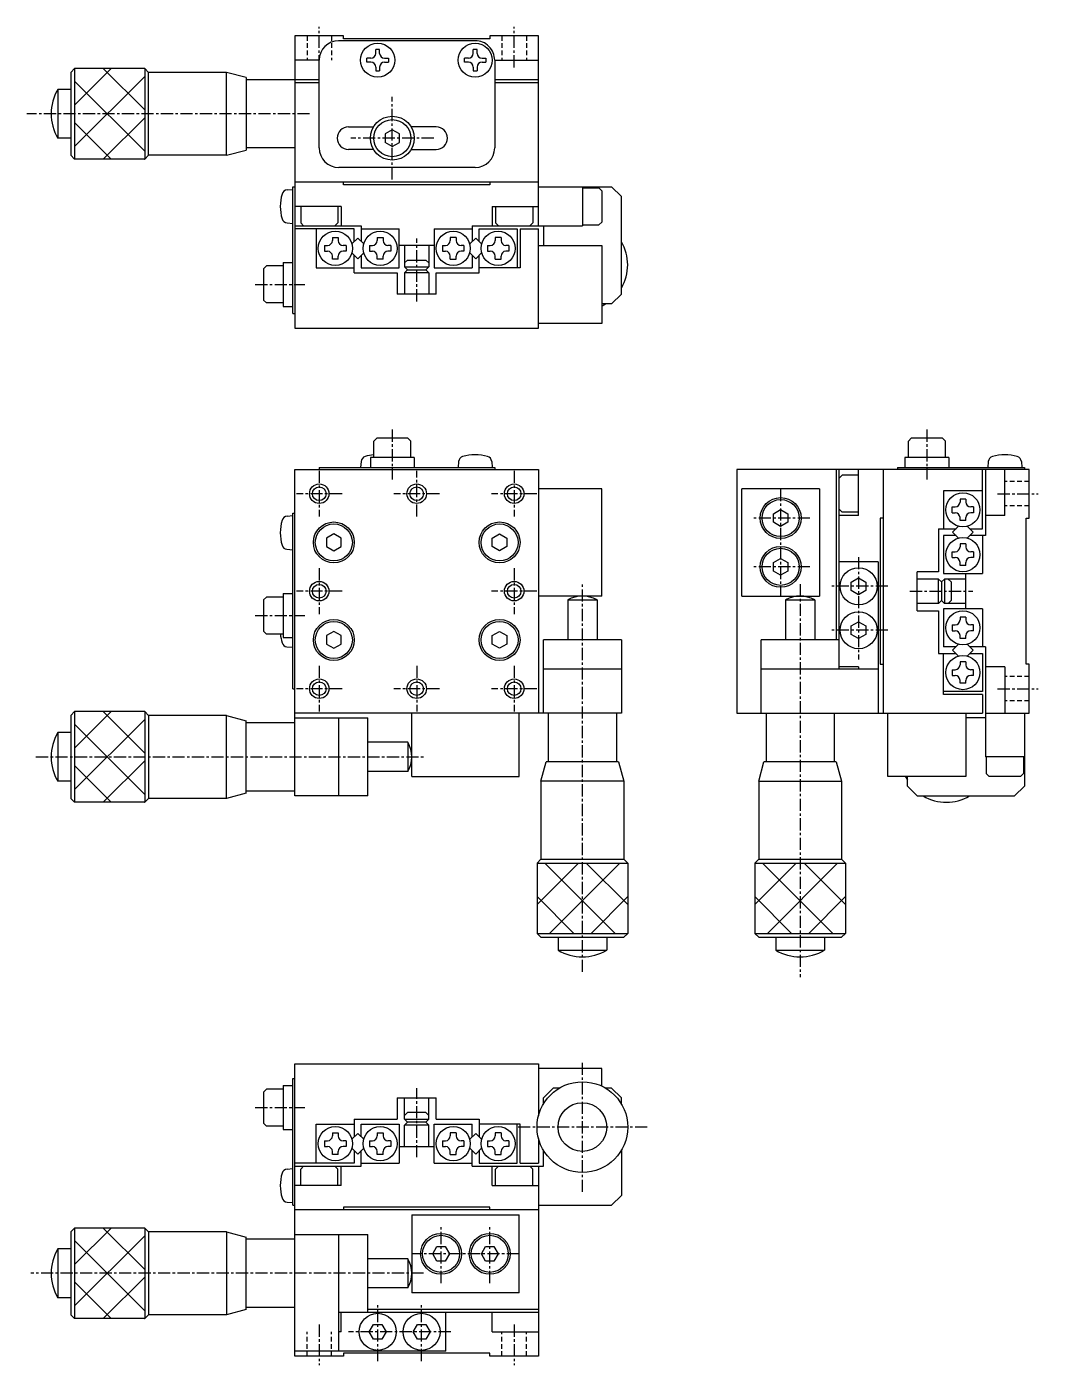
# Model space of a CAD drawing. Extents: x 746 to 955, y 84 to 221.
# Drawn here: x 851.5 to 955.3, y 84.1 to 221.4 of the extents above; entities that cross this region are included whole.
import ezdxf

# ---------------------------------------------------------------- set-up
doc = ezdxf.new("R2010")
doc.units = 0
doc.linetypes.add('CENTER', pattern=[2, 1.25, -0.25, 0.25, -0.25])
doc.linetypes.add('DASHED', pattern=[0.75, 0.5, -0.25])
doc.layers.get('0').update_dxf_attribs({"linetype": 'CONTINUOUS'})
doc.layers.add('CENTER', color=1, linetype='CENTER')

msp = doc.modelspace()

# ---------------------------------------------------------------- linework, layer by layer
at = {"color": 7, "linetype": 'CONTINUOUS'}
for p, q in [((883.99, 220.49), (878.99, 220.49)), ((878.99, 220.49), (878.99, 190.49)), ((897.49, 219.99), (883.47, 219.99)), ((883.99, 220.19), (883.99, 220.49)), ((898.99, 220.19), (883.99, 220.19)), ((898.99, 220.49), (898.99, 220.19)), ((903.99, 220.49), (898.99, 220.49)), ((903.99, 200.99), (903.99, 220.49)), ((887.29, 218.69), (887.29, 219.09)), ((887.69, 219.09), (887.29, 219.09)), ((887.69, 218.69), (887.69, 219.09)), ((897.29, 218.69), (897.29, 219.09)), ((897.69, 219.09), (897.29, 219.09)), ((897.69, 218.69), (897.69, 219.09)), ((855.99, 216.74), (856.39, 217.14)), ((863.59, 217.14), (856.39, 217.14)), ((863.59, 217.14), (863.99, 216.74)), ((881.49, 217.99), (878.99, 217.99)), ((881.49, 208.99), (881.49, 217.99)), ((886.39, 217.79), (886.39, 218.19)), ((886.79, 218.19), (886.39, 218.19)), ((886.79, 217.79), (886.39, 217.79)), ((887.29, 217.29), (887.29, 216.89)), ((887.69, 217.29), (887.69, 216.89)), ((888.19, 218.19), (888.59, 218.19)), ((888.19, 217.79), (888.59, 217.79)), ((888.59, 218.19), (888.59, 217.79)), ((896.39, 217.79), (896.39, 218.19)), ((896.79, 218.19), (896.39, 218.19)), ((896.79, 217.79), (896.39, 217.79)), ((897.29, 217.29), (897.29, 216.89)), ((897.69, 217.29), (897.69, 216.89)), ((898.19, 218.19), (898.59, 218.19)), ((898.19, 217.79), (898.59, 217.79)), ((898.59, 218.19), (898.59, 217.79)), ((899.49, 217.99), (903.99, 217.99)), ((899.49, 217.99), (899.49, 208.99)), ((855.99, 216.74), (855.99, 208.24)), ((863.99, 208.24), (863.99, 216.74)), ((871.99, 216.74), (863.99, 216.74)), ((871.99, 208.24), (871.99, 216.74)), ((873.99, 216.2), (871.99, 216.74)), ((873.99, 216.2), (873.99, 208.77)), ((881.49, 215.99), (873.99, 215.99)), ((878.99, 215.69), (881.49, 215.69)), ((887.29, 216.89), (887.69, 216.89)), ((897.29, 216.89), (897.69, 216.89)), ((903.99, 215.99), (899.49, 215.99)), ((899.49, 215.69), (903.99, 215.69)), ((855.99, 214.99), (854.66, 214.99)), ((884.49, 211.14), (887.06, 211.14)), ((888.99, 210.85), (888.24, 210.42)), ((888.24, 210.42), (888.24, 209.55)), ((889.74, 210.42), (888.99, 210.85)), ((889.74, 209.55), (889.74, 210.42)), ((893.49, 211.14), (890.93, 211.14)), ((855.99, 209.99), (854.66, 209.99)), ((871.99, 208.24), (873.99, 208.77)), ((878.99, 208.99), (873.99, 208.99)), ((887.06, 208.84), (884.49, 208.84)), ((888.99, 209.12), (888.24, 209.55)), ((888.99, 209.12), (889.74, 209.55)), ((890.93, 208.84), (893.49, 208.84)), ((855.99, 208.24), (856.39, 207.84)), ((863.59, 207.84), (856.39, 207.84)), ((863.59, 207.84), (863.99, 208.24)), ((871.99, 208.24), (863.99, 208.24)), ((897.49, 206.99), (883.49, 206.99)), ((878.2, 204.69), (878.79, 204.74)), ((878.79, 204.99), (878.99, 204.99)), ((878.79, 191.99), (878.79, 204.99)), ((903.99, 205.49), (878.99, 205.49)), ((883.99, 205.19), (883.99, 205.49)), ((898.99, 205.19), (883.99, 205.19)), ((898.99, 205.49), (898.99, 205.19)), ((903.99, 204.99), (911.49, 204.99)), ((908.49, 204.99), (908.49, 200.99)), ((908.49, 204.89), (910.19, 204.89)), ((910.19, 204.89), (910.49, 204.59)), ((910.49, 204.59), (910.49, 201.39)), ((912.49, 203.99), (911.49, 204.99)), ((912.49, 193.99), (912.49, 203.99)), ((883.74, 202.99), (878.99, 202.99)), ((879.59, 202.99), (879.59, 201.29)), ((883.39, 202.99), (883.39, 201.29)), ((883.74, 202.99), (883.74, 200.99)), ((899.24, 202.99), (899.24, 200.99)), ((899.24, 202.99), (903.99, 202.99)), ((899.59, 202.99), (899.59, 201.29)), ((903.39, 202.99), (903.39, 201.29)), ((878.2, 201.29), (878.79, 201.24)), ((878.99, 200.99), (885.79, 200.99)), ((885.09, 200.69), (878.99, 200.69)), ((879.89, 200.99), (879.59, 201.29)), ((881.19, 200.69), (881.19, 196.69)), ((883.09, 200.99), (883.39, 201.29)), ((885.09, 199.4), (885.09, 200.69)), ((885.79, 200.99), (885.79, 199.4)), ((885.79, 200.69), (889.69, 200.69)), ((889.69, 196.69), (889.69, 200.69)), ((893.29, 200.69), (897.19, 200.69)), ((893.29, 200.69), (893.29, 196.69)), ((897.19, 200.99), (897.19, 199.4)), ((897.19, 200.99), (908.49, 200.99)), ((897.89, 199.4), (897.89, 200.69)), ((897.89, 200.69), (901.79, 200.69)), ((899.89, 200.99), (899.59, 201.29)), ((901.79, 200.69), (901.79, 196.69)), ((902.09, 200.69), (902.09, 196.69)), ((902.09, 200.69), (903.99, 200.69)), ((903.09, 200.99), (903.39, 201.29)), ((903.99, 190.49), (903.99, 200.69)), ((904.49, 200.99), (904.49, 198.99)), ((908.49, 201.09), (910.19, 201.09)), ((910.49, 201.39), (910.19, 201.09)), ((882.84, 199.79), (883.44, 199.79)), ((882.84, 199.79), (882.84, 199.49)), ((883.44, 199.79), (883.44, 199.49)), ((884.83, 199.14), (885.44, 199.75)), ((885.44, 199.75), (886.05, 199.14)), ((887.44, 199.79), (887.44, 199.49)), ((887.44, 199.79), (888.04, 199.79)), ((888.04, 199.79), (888.04, 199.49)), ((895.54, 199.79), (894.94, 199.79)), ((894.94, 199.79), (894.94, 199.49)), ((895.54, 199.79), (895.54, 199.49)), ((897.54, 199.75), (896.93, 199.14)), ((898.15, 199.14), (897.54, 199.75)), ((900.14, 199.79), (899.54, 199.79)), ((899.54, 199.79), (899.54, 199.49)), ((900.14, 199.79), (900.14, 199.49)), ((882.04, 198.99), (882.34, 198.99)), ((882.04, 198.99), (882.04, 198.39)), ((882.04, 198.39), (882.34, 198.39)), ((882.84, 197.59), (882.84, 197.89)), ((883.44, 197.59), (883.44, 197.89)), ((884.24, 198.99), (883.94, 198.99)), ((884.24, 198.39), (883.94, 198.39)), ((884.24, 198.99), (884.24, 198.39)), ((885.44, 197.63), (884.83, 198.24)), ((885.09, 196.19), (885.09, 197.98)), ((886.05, 198.24), (885.44, 197.63)), ((885.79, 197.98), (885.79, 196.69)), ((886.64, 198.99), (886.64, 198.39)), ((886.64, 198.99), (886.94, 198.99)), ((886.64, 198.39), (886.94, 198.39)), ((887.44, 197.59), (887.44, 197.89)), ((888.04, 197.59), (888.04, 197.89)), ((888.84, 198.99), (888.54, 198.99)), ((888.84, 198.39), (888.54, 198.39)), ((888.84, 198.99), (888.84, 198.39)), ((893.29, 198.99), (889.69, 198.99)), ((890.24, 198.99), (890.24, 196.79)), ((892.74, 198.99), (892.74, 196.79)), ((894.14, 198.99), (894.44, 198.99)), ((894.14, 198.99), (894.14, 198.39)), ((894.14, 198.39), (894.44, 198.39)), ((894.94, 197.59), (894.94, 197.89)), ((895.54, 197.59), (895.54, 197.89)), ((896.34, 198.99), (896.04, 198.99)), ((896.34, 198.39), (896.04, 198.39)), ((896.34, 198.99), (896.34, 198.39)), ((896.93, 198.24), (897.54, 197.63)), ((897.19, 197.98), (897.19, 196.69)), ((897.54, 197.63), (898.15, 198.24)), ((897.89, 196.19), (897.89, 197.98)), ((898.74, 198.99), (899.04, 198.99)), ((898.74, 198.99), (898.74, 198.39)), ((898.74, 198.39), (899.04, 198.39)), ((899.54, 197.59), (899.54, 197.89)), ((900.14, 197.59), (900.14, 197.89)), ((900.94, 198.99), (900.64, 198.99)), ((900.94, 198.39), (900.64, 198.39)), ((900.94, 198.99), (900.94, 198.39)), ((903.99, 198.99), (910.49, 198.99)), ((910.49, 198.99), (910.49, 190.99)), ((875.79, 196.59), (876.09, 196.89)), ((875.79, 196.59), (875.79, 193.39)), ((877.79, 196.89), (876.09, 196.89)), ((877.79, 197.24), (878.79, 197.24)), ((877.79, 197.24), (877.79, 192.74)), ((881.19, 196.69), (885.09, 196.69)), ((883.44, 197.59), (882.84, 197.59)), ((885.79, 196.69), (889.69, 196.69)), ((888.04, 197.59), (887.44, 197.59)), ((890.24, 197.19), (890.54, 197.49)), ((890.24, 196.79), (892.74, 196.79)), ((890.54, 196.49), (890.24, 196.79)), ((890.24, 196.19), (890.54, 196.49)), ((890.54, 197.49), (892.44, 197.49)), ((890.54, 196.49), (892.44, 196.49)), ((892.44, 197.49), (892.74, 197.19)), ((892.44, 196.49), (892.74, 196.79)), ((892.74, 196.19), (892.44, 196.49)), ((893.29, 196.69), (897.19, 196.69)), ((894.94, 197.59), (895.54, 197.59)), ((902.09, 196.69), (897.89, 196.69)), ((899.54, 197.59), (900.14, 197.59)), ((885.09, 196.19), (889.49, 196.19)), ((889.49, 196.19), (889.49, 193.99)), ((892.74, 196.19), (890.24, 196.19)), ((890.24, 196.19), (890.24, 193.99)), ((892.74, 196.19), (892.74, 193.99)), ((893.49, 196.19), (897.89, 196.19)), ((893.49, 193.99), (893.49, 196.19)), ((893.49, 193.99), (889.49, 193.99)), ((912.49, 193.99), (911.49, 192.99)), ((875.79, 193.39), (876.09, 193.09)), ((877.79, 193.09), (876.09, 193.09)), ((877.79, 192.74), (878.79, 192.74)), ((911.49, 192.99), (910.49, 192.99)), ((878.79, 191.99), (878.99, 191.99)), ((910.49, 190.99), (903.99, 190.99)), ((878.99, 190.49), (903.99, 190.49)), ((887.39, 179.22), (887.09, 178.92)), ((887.09, 177.22), (887.09, 178.92)), ((890.59, 179.22), (887.39, 179.22)), ((890.59, 179.22), (890.89, 178.92)), ((890.89, 177.22), (890.89, 178.92)), ((942.23, 179.22), (941.93, 178.92)), ((941.93, 177.22), (941.93, 178.92)), ((945.43, 179.22), (942.23, 179.22)), ((945.43, 179.22), (945.73, 178.92)), ((945.73, 177.22), (945.73, 178.92)), ((891.24, 177.22), (886.74, 177.22)), ((886.74, 177.22), (886.74, 176.22)), ((891.24, 177.22), (891.24, 176.22)), ((946.08, 177.22), (941.58, 177.22)), ((941.58, 177.22), (941.58, 176.22)), ((946.08, 177.22), (946.08, 176.22)), ((878.99, 176.02), (903.99, 176.02)), ((878.99, 142.52), (878.99, 176.02)), ((881.49, 176.22), (881.49, 176.02)), ((881.49, 176.22), (899.49, 176.22)), ((885.79, 176.83), (885.74, 176.22)), ((895.79, 176.83), (895.74, 176.22)), ((899.19, 176.82), (899.24, 176.22)), ((899.49, 176.22), (899.49, 176.02)), ((903.99, 176.02), (903.99, 151.02)), ((954.33, 176.02), (924.33, 176.02)), ((924.33, 176.02), (924.33, 151.02)), ((934.53, 176.02), (934.53, 158.52)), ((934.83, 155.52), (934.83, 176.02)), ((936.83, 171.27), (936.83, 176.02)), ((939.33, 176.02), (939.33, 151.02)), ((940.83, 176.22), (940.83, 176.02)), ((940.83, 176.22), (953.83, 176.22)), ((949.53, 169.92), (949.53, 176.02)), ((949.83, 176.02), (949.83, 169.22)), ((950.13, 176.82), (950.08, 176.22)), ((951.83, 171.27), (951.83, 176.02)), ((953.53, 176.82), (953.58, 176.22)), ((953.83, 176.22), (953.83, 176.02)), ((954.33, 171.02), (954.33, 176.02)), ((934.83, 175.12), (935.13, 175.42)), ((936.83, 175.42), (935.13, 175.42)), ((910.49, 174.02), (903.99, 174.02)), ((910.49, 163.02), (910.49, 174.02)), ((932.83, 174.02), (924.83, 174.02)), ((924.83, 163.02), (924.83, 174.02)), ((932.83, 174.02), (932.83, 163.02)), ((945.53, 173.82), (945.53, 169.92)), ((949.53, 173.82), (945.53, 173.82)), ((928.08, 171.46), (928.83, 171.89)), ((928.83, 171.89), (929.58, 171.46)), ((934.83, 171.92), (935.13, 171.62)), ((936.83, 171.62), (935.13, 171.62)), ((946.43, 172.17), (946.73, 172.17)), ((946.43, 171.57), (946.43, 172.17)), ((947.83, 172.97), (947.23, 172.97)), ((947.23, 172.97), (947.23, 172.67)), ((947.83, 172.97), (947.83, 172.67)), ((948.63, 172.17), (948.33, 172.17)), ((948.63, 172.17), (948.63, 171.57)), ((878.2, 171.22), (878.79, 171.27)), ((878.79, 171.52), (878.99, 171.52)), ((878.79, 153.52), (878.79, 171.52)), ((928.08, 170.59), (928.08, 171.46)), ((928.83, 170.16), (928.08, 170.59)), ((929.58, 170.59), (928.83, 170.16)), ((929.58, 171.46), (929.58, 170.59)), ((936.83, 171.27), (934.83, 171.27)), ((939.33, 171.02), (939.03, 171.02)), ((939.03, 171.02), (939.03, 156.02)), ((946.43, 171.57), (946.73, 171.57)), ((947.23, 170.77), (947.23, 171.07)), ((947.83, 170.77), (947.23, 170.77)), ((947.83, 170.77), (947.83, 171.07)), ((948.63, 171.57), (948.33, 171.57)), ((951.83, 171.27), (949.83, 171.27)), ((954.03, 156.02), (954.03, 171.02)), ((954.03, 171.02), (954.33, 171.02)), ((882.99, 169.39), (882.24, 168.96)), ((882.24, 168.96), (882.24, 168.09)), ((883.74, 168.96), (882.99, 169.39)), ((883.74, 168.09), (883.74, 168.96)), ((899.24, 168.96), (899.99, 169.39)), ((899.24, 168.09), (899.24, 168.96)), ((899.99, 169.39), (900.74, 168.96)), ((900.74, 168.96), (900.74, 168.09)), ((945.03, 169.92), (946.82, 169.92)), ((945.03, 169.92), (945.03, 165.52)), ((946.82, 169.22), (945.53, 169.22)), ((945.53, 169.22), (945.53, 165.32)), ((946.47, 169.57), (947.08, 170.18)), ((947.08, 168.96), (946.47, 169.57)), ((947.98, 170.18), (948.59, 169.57)), ((948.59, 169.57), (947.98, 168.96)), ((948.24, 169.92), (949.53, 169.92)), ((949.83, 169.22), (948.24, 169.22)), ((949.53, 169.22), (949.53, 165.32)), ((878.18, 167.83), (878.79, 167.77)), ((882.24, 168.09), (882.99, 167.66)), ((882.99, 167.66), (883.74, 168.09)), ((899.99, 167.66), (899.24, 168.09)), ((900.74, 168.09), (899.99, 167.66)), ((946.43, 166.97), (946.43, 167.57)), ((946.43, 167.57), (946.73, 167.57)), ((947.23, 168.37), (947.23, 168.07)), ((947.83, 168.37), (947.23, 168.37)), ((947.83, 168.37), (947.83, 168.07)), ((948.63, 167.57), (948.33, 167.57)), ((948.63, 167.57), (948.63, 166.97)), ((928.08, 166.46), (928.83, 166.89)), ((928.08, 165.59), (928.08, 166.46)), ((928.83, 166.89), (929.58, 166.46)), ((929.58, 166.46), (929.58, 165.59)), ((938.83, 166.52), (934.83, 166.52)), ((938.83, 166.52), (938.83, 151.02)), ((946.43, 166.97), (946.73, 166.97)), ((947.23, 166.17), (947.23, 166.47)), ((947.83, 166.17), (947.23, 166.17)), ((947.83, 166.17), (947.83, 166.47)), ((948.63, 166.97), (948.33, 166.97)), ((928.83, 165.16), (928.08, 165.59)), ((929.58, 165.59), (928.83, 165.16)), ((936.08, 164.46), (936.83, 164.89)), ((936.83, 164.89), (937.58, 164.46)), ((945.03, 165.52), (942.83, 165.52)), ((942.83, 161.52), (942.83, 165.52)), ((945.03, 164.77), (942.83, 164.77)), ((945.03, 164.77), (945.33, 164.47)), ((945.03, 162.27), (945.03, 164.77)), ((945.33, 164.47), (945.63, 164.77)), ((945.53, 165.32), (949.53, 165.32)), ((945.63, 164.77), (945.63, 162.27)), ((947.83, 164.77), (945.63, 164.77)), ((946.03, 164.77), (946.33, 164.47)), ((947.83, 161.72), (947.83, 165.32)), ((936.08, 163.59), (936.08, 164.46)), ((936.83, 163.16), (936.08, 163.59)), ((937.58, 163.59), (936.83, 163.16)), ((937.58, 164.46), (937.58, 163.59)), ((945.33, 164.47), (945.33, 162.57)), ((946.33, 164.47), (946.33, 162.57)), ((875.79, 162.62), (876.09, 162.92)), ((875.79, 162.62), (875.79, 159.42)), ((877.79, 162.92), (876.09, 162.92)), ((877.79, 163.27), (878.79, 163.27)), ((877.79, 163.27), (877.79, 158.78)), ((910.49, 163.02), (903.99, 163.02)), ((906.99, 162.62), (906.99, 158.52)), ((909.99, 162.62), (909.99, 158.52)), ((924.83, 163.02), (932.83, 163.02)), ((929.33, 162.62), (929.33, 158.52)), ((932.33, 162.62), (932.33, 158.52)), ((945.03, 162.27), (942.83, 162.27)), ((945.03, 162.27), (945.33, 162.57)), ((945.33, 162.57), (945.63, 162.27)), ((947.83, 162.27), (945.63, 162.27)), ((946.33, 162.57), (946.03, 162.27)), ((942.83, 161.52), (945.03, 161.52)), ((945.03, 161.52), (945.03, 157.12)), ((945.53, 161.72), (945.53, 157.82)), ((949.53, 161.72), (945.53, 161.72)), ((947.83, 160.87), (947.23, 160.87)), ((947.23, 160.87), (947.23, 160.57)), ((947.83, 160.87), (947.83, 160.57)), ((949.53, 161.72), (949.53, 157.82)), ((875.79, 159.42), (876.09, 159.12)), ((882.99, 159.39), (882.24, 158.96)), ((883.74, 158.96), (882.99, 159.39)), ((899.24, 158.96), (899.99, 159.39)), ((899.99, 159.39), (900.74, 158.96)), ((936.08, 159.96), (936.83, 160.39)), ((936.08, 159.09), (936.08, 159.96)), ((936.83, 160.39), (937.58, 159.96)), ((937.58, 159.96), (937.58, 159.09)), ((946.43, 160.07), (946.73, 160.07)), ((946.43, 160.07), (946.43, 159.47)), ((946.43, 159.47), (946.73, 159.47)), ((948.63, 160.07), (948.33, 160.07)), ((948.63, 159.47), (948.33, 159.47)), ((948.63, 159.47), (948.63, 160.07)), ((877.79, 159.12), (876.09, 159.12)), ((877.79, 158.78), (878.79, 158.78)), ((882.24, 158.96), (882.24, 158.09)), ((882.24, 158.09), (882.99, 157.66)), ((882.99, 157.66), (883.74, 158.09)), ((883.74, 158.09), (883.74, 158.96)), ((899.24, 158.09), (899.24, 158.96)), ((899.99, 157.66), (899.24, 158.09)), ((900.74, 158.09), (899.99, 157.66)), ((900.74, 158.96), (900.74, 158.09)), ((904.49, 151.02), (904.49, 158.52)), ((912.49, 158.52), (904.49, 158.52)), ((912.49, 158.52), (912.49, 151.02)), ((934.83, 158.52), (926.83, 158.52)), ((926.83, 151.02), (926.83, 158.52)), ((936.83, 158.66), (936.08, 159.09)), ((937.58, 159.09), (936.83, 158.66)), ((947.08, 158.08), (946.47, 157.47)), ((947.23, 158.67), (947.23, 158.97)), ((947.83, 158.67), (947.23, 158.67)), ((947.83, 158.67), (947.83, 158.97)), ((948.59, 157.47), (947.98, 158.08)), ((878.18, 157.83), (878.79, 157.77)), ((945.03, 157.12), (946.82, 157.12)), ((946.82, 157.82), (945.53, 157.82)), ((945.53, 152.92), (945.53, 157.12)), ((946.47, 157.47), (947.08, 156.86)), ((947.98, 156.86), (948.59, 157.47)), ((949.83, 157.82), (948.24, 157.82)), ((948.24, 157.12), (949.53, 157.12)), ((949.53, 157.12), (949.53, 153.22)), ((949.83, 157.82), (949.83, 146.52)), ((912.49, 155.52), (904.49, 155.52)), ((938.83, 155.52), (926.83, 155.52)), ((936.83, 155.77), (934.83, 155.77)), ((936.83, 155.77), (936.83, 155.52)), ((939.03, 156.02), (939.33, 156.02)), ((946.43, 155.47), (946.73, 155.47)), ((946.43, 155.47), (946.43, 154.87)), ((947.83, 156.27), (947.23, 156.27)), ((947.23, 156.27), (947.23, 155.97)), ((947.83, 156.27), (947.83, 155.97)), ((948.63, 155.47), (948.33, 155.47)), ((948.63, 154.87), (948.63, 155.47)), ((951.83, 155.77), (949.83, 155.77)), ((951.83, 155.77), (951.83, 151.02)), ((954.33, 156.02), (954.03, 156.02)), ((954.33, 151.02), (954.33, 156.02)), ((946.43, 154.87), (946.73, 154.87)), ((947.23, 154.07), (947.23, 154.37)), ((947.83, 154.07), (947.23, 154.07)), ((947.83, 154.07), (947.83, 154.37)), ((948.63, 154.87), (948.33, 154.87)), ((878.79, 153.52), (878.99, 153.52)), ((949.53, 153.22), (945.53, 153.22)), ((949.53, 152.92), (945.53, 152.92)), ((949.53, 152.92), (949.53, 151.02)), ((855.99, 150.77), (856.39, 151.17)), ((863.59, 151.17), (856.39, 151.17)), ((863.59, 151.17), (863.99, 150.77)), ((912.49, 151.02), (878.99, 151.02)), ((890.99, 144.52), (890.99, 151.02)), ((901.99, 144.52), (901.99, 151.02)), ((904.99, 151.02), (904.99, 146.02)), ((911.99, 151.02), (911.99, 146.02)), ((924.33, 151.02), (949.53, 151.02)), ((927.33, 151.02), (927.33, 146.02)), ((934.33, 151.02), (934.33, 146.02)), ((939.83, 144.52), (939.83, 151.02)), ((947.83, 151.02), (947.83, 144.52)), ((949.83, 151.02), (954.33, 151.02)), ((953.83, 151.02), (953.83, 143.52)), ((855.99, 150.77), (855.99, 142.27)), ((863.99, 150.77), (863.99, 142.27)), ((871.99, 150.77), (863.99, 150.77)), ((871.99, 142.27), (871.99, 150.77)), ((871.99, 150.77), (873.99, 150.24)), ((873.99, 142.81), (873.99, 150.24)), ((878.99, 150.02), (873.99, 150.02)), ((878.99, 150.52), (886.49, 150.52)), ((883.49, 142.52), (883.49, 150.52)), ((886.49, 142.52), (886.49, 150.52)), ((949.83, 150.52), (947.83, 150.52)), ((855.99, 149.02), (854.66, 149.02)), ((890.59, 148.02), (886.49, 148.02)), ((904.24, 144.02), (904.78, 146.02)), ((912.21, 146.02), (904.78, 146.02)), ((912.21, 146.02), (912.74, 144.02)), ((926.58, 144.02), (927.11, 146.02)), ((934.54, 146.02), (927.11, 146.02)), ((934.54, 146.02), (935.08, 144.02)), ((953.83, 146.52), (949.83, 146.52)), ((949.93, 146.52), (949.93, 144.82)), ((953.73, 146.52), (953.73, 144.82)), ((890.59, 145.02), (886.49, 145.02)), ((890.99, 144.52), (901.99, 144.52)), ((947.83, 144.52), (939.83, 144.52)), ((941.83, 143.52), (941.83, 144.52)), ((950.23, 144.52), (949.93, 144.82)), ((953.43, 144.52), (950.23, 144.52)), ((953.73, 144.82), (953.43, 144.52)), ((855.99, 144.02), (854.66, 144.02)), ((873.99, 142.81), (871.99, 142.27)), ((878.99, 143.02), (873.99, 143.02)), ((912.74, 144.02), (904.24, 144.02)), ((904.24, 144.02), (904.24, 136.02)), ((912.74, 144.02), (912.74, 136.02)), ((926.58, 144.02), (935.08, 144.02)), ((926.58, 144.02), (926.58, 136.02)), ((935.08, 144.02), (935.08, 136.02)), ((942.83, 142.52), (941.83, 143.52)), ((952.83, 142.52), (953.83, 143.52)), ((855.99, 142.27), (856.39, 141.87)), ((863.59, 141.87), (856.39, 141.87)), ((863.59, 141.87), (863.99, 142.27)), ((871.99, 142.27), (863.99, 142.27)), ((886.49, 142.52), (878.99, 142.52)), ((942.83, 142.52), (952.83, 142.52)), ((903.84, 135.62), (904.24, 136.02)), ((904.24, 136.02), (912.74, 136.02)), ((913.14, 135.62), (912.74, 136.02)), ((926.18, 135.62), (926.58, 136.02)), ((926.58, 136.02), (935.08, 136.02)), ((935.48, 135.62), (935.08, 136.02)), ((903.84, 135.62), (903.84, 128.42)), ((913.14, 135.62), (913.14, 128.42)), ((926.18, 135.62), (926.18, 128.42)), ((935.48, 135.62), (935.48, 128.42)), ((904.24, 128.02), (903.84, 128.42)), ((904.24, 128.02), (912.74, 128.02)), ((905.99, 128.02), (905.99, 126.69)), ((910.99, 128.02), (910.99, 126.69)), ((912.74, 128.02), (913.14, 128.42)), ((926.58, 128.02), (926.18, 128.42)), ((926.58, 128.02), (935.08, 128.02)), ((928.33, 128.02), (928.33, 126.69)), ((933.33, 128.02), (933.33, 126.69)), ((935.08, 128.02), (935.48, 128.42)), ((878.99, 85.05), (878.99, 115.05)), ((878.99, 115.05), (903.99, 115.05)), ((903.99, 115.05), (903.99, 109.72)), ((910.49, 114.55), (903.99, 114.55)), ((910.49, 112.75), (910.49, 114.55)), ((877.79, 112.8), (878.79, 112.8)), ((877.79, 112.8), (877.79, 108.3)), ((878.79, 113.55), (878.99, 113.55)), ((878.79, 100.55), (878.79, 113.55)), ((875.79, 112.15), (876.09, 112.45)), ((875.79, 112.15), (875.79, 108.95)), ((877.79, 112.45), (876.09, 112.45)), ((889.49, 111.55), (889.49, 109.35)), ((889.49, 111.55), (893.49, 111.55)), ((890.24, 109.35), (890.24, 111.55)), ((892.74, 109.35), (892.74, 111.55)), ((893.49, 109.35), (893.49, 111.55)), ((905.49, 112.55), (904.49, 111.55)), ((904.49, 110.92), (904.49, 111.55)), ((906.12, 112.55), (905.49, 112.55)), ((911.49, 112.55), (910.86, 112.55)), ((912.49, 111.55), (911.49, 112.55)), ((912.49, 110.92), (912.49, 111.55)), ((890.54, 110.05), (890.24, 109.75)), ((892.44, 110.05), (890.54, 110.05)), ((892.74, 109.75), (892.44, 110.05)), ((875.79, 108.95), (876.09, 108.65)), ((877.79, 108.65), (876.09, 108.65)), ((881.19, 108.85), (885.09, 108.85)), ((881.19, 104.85), (881.19, 108.85)), ((885.09, 109.35), (885.09, 107.56)), ((885.09, 109.35), (889.49, 109.35)), ((885.79, 107.56), (885.79, 108.85)), ((885.79, 108.85), (889.69, 108.85)), ((889.69, 108.85), (889.69, 104.85)), ((890.24, 109.35), (890.54, 109.05)), ((890.24, 109.35), (892.74, 109.35)), ((890.54, 109.05), (890.24, 108.75)), ((892.74, 108.75), (890.24, 108.75)), ((890.24, 106.55), (890.24, 108.75)), ((892.44, 109.05), (890.54, 109.05)), ((892.74, 109.35), (892.44, 109.05)), ((892.44, 109.05), (892.74, 108.75)), ((892.74, 106.55), (892.74, 108.75)), ((893.29, 108.85), (897.19, 108.85)), ((893.29, 104.85), (893.29, 108.85)), ((893.49, 109.35), (897.89, 109.35)), ((897.19, 107.56), (897.19, 108.85)), ((897.89, 109.35), (897.89, 107.56)), ((902.09, 108.85), (897.89, 108.85)), ((901.79, 104.85), (901.79, 108.85)), ((902.09, 104.85), (902.09, 108.85)), ((877.79, 108.3), (878.79, 108.3)), ((882.04, 107.15), (882.34, 107.15)), ((882.04, 107.15), (882.04, 106.55)), ((882.84, 107.95), (883.44, 107.95)), ((882.84, 107.95), (882.84, 107.65)), ((883.44, 107.95), (883.44, 107.65)), ((884.24, 107.15), (883.94, 107.15)), ((884.24, 107.15), (884.24, 106.55)), ((885.44, 107.91), (884.83, 107.3)), ((886.05, 107.3), (885.44, 107.91)), ((886.64, 107.15), (886.94, 107.15)), ((886.64, 107.15), (886.64, 106.55)), ((887.44, 107.95), (888.04, 107.95)), ((887.44, 107.95), (887.44, 107.65)), ((888.04, 107.95), (888.04, 107.65)), ((888.84, 107.15), (888.54, 107.15)), ((888.84, 107.15), (888.84, 106.55)), ((894.14, 107.15), (894.44, 107.15)), ((894.14, 107.15), (894.14, 106.55)), ((895.54, 107.95), (894.94, 107.95)), ((894.94, 107.95), (894.94, 107.65)), ((895.54, 107.95), (895.54, 107.65)), ((896.34, 107.15), (896.04, 107.15)), ((896.34, 107.15), (896.34, 106.55)), ((896.93, 107.3), (897.54, 107.91)), ((897.54, 107.91), (898.15, 107.3)), ((898.74, 107.15), (899.04, 107.15)), ((898.74, 107.15), (898.74, 106.55)), ((900.14, 107.95), (899.54, 107.95)), ((899.54, 107.95), (899.54, 107.65)), ((900.14, 107.95), (900.14, 107.65)), ((900.94, 107.15), (900.64, 107.15)), ((900.94, 107.15), (900.94, 106.55)), ((903.99, 107.38), (903.99, 104.85)), ((882.04, 106.55), (882.34, 106.55)), ((882.84, 105.75), (882.84, 106.05)), ((883.44, 105.75), (882.84, 105.75)), ((883.44, 105.75), (883.44, 106.05)), ((884.24, 106.55), (883.94, 106.55)), ((884.83, 106.4), (885.44, 105.79)), ((885.09, 106.14), (885.09, 104.85)), ((885.44, 105.79), (886.05, 106.4)), ((885.79, 104.55), (885.79, 106.14)), ((886.64, 106.55), (886.94, 106.55)), ((887.44, 105.75), (887.44, 106.05)), ((888.04, 105.75), (887.44, 105.75)), ((888.04, 105.75), (888.04, 106.05)), ((888.84, 106.55), (888.54, 106.55)), ((889.69, 106.55), (893.29, 106.55)), ((894.14, 106.55), (894.44, 106.55)), ((894.94, 105.75), (894.94, 106.05)), ((894.94, 105.75), (895.54, 105.75)), ((895.54, 105.75), (895.54, 106.05)), ((896.34, 106.55), (896.04, 106.55)), ((897.54, 105.79), (896.93, 106.4)), ((897.19, 104.55), (897.19, 106.14)), ((898.15, 106.4), (897.54, 105.79)), ((897.89, 106.14), (897.89, 104.85)), ((898.74, 106.55), (899.04, 106.55)), ((899.54, 105.75), (899.54, 106.05)), ((899.54, 105.75), (900.14, 105.75)), ((900.14, 105.75), (900.14, 106.05)), ((900.94, 106.55), (900.64, 106.55)), ((904.49, 104.55), (904.49, 106.18)), ((912.49, 106.18), (912.49, 101.55)), ((885.09, 104.85), (878.99, 104.85)), ((878.99, 104.55), (885.79, 104.55)), ((879.89, 104.55), (879.59, 104.25)), ((883.09, 104.55), (883.39, 104.25)), ((883.74, 102.55), (883.74, 104.55)), ((885.79, 104.85), (889.69, 104.85)), ((893.29, 104.85), (897.19, 104.85)), ((897.19, 104.55), (904.49, 104.55)), ((897.89, 104.85), (901.79, 104.85)), ((899.24, 102.55), (899.24, 104.55)), ((899.89, 104.55), (899.59, 104.25)), ((902.09, 104.85), (903.99, 104.85)), ((903.09, 104.55), (903.39, 104.25)), ((903.99, 104.55), (903.99, 85.05)), ((878.2, 104.25), (878.79, 104.3)), ((879.59, 102.55), (879.59, 104.25)), ((883.39, 102.55), (883.39, 104.25)), ((899.59, 102.55), (899.59, 104.25)), ((903.39, 102.55), (903.39, 104.25)), ((883.74, 102.55), (878.99, 102.55)), ((899.24, 102.55), (903.99, 102.55)), ((878.2, 100.85), (878.79, 100.8)), ((878.79, 100.55), (878.99, 100.55)), ((898.99, 100.35), (883.99, 100.35)), ((883.99, 100.35), (883.99, 100.05)), ((898.99, 100.05), (898.99, 100.35)), ((903.99, 100.55), (911.49, 100.55)), ((912.49, 101.55), (911.49, 100.55)), ((903.99, 100.05), (878.99, 100.05)), ((890.99, 99.55), (890.99, 91.55)), ((890.99, 99.55), (901.99, 99.55)), ((901.99, 91.55), (901.99, 99.55)), ((855.99, 97.8), (856.39, 98.2)), ((855.99, 97.8), (855.99, 89.3)), ((863.59, 98.2), (856.39, 98.2)), ((863.59, 98.2), (863.99, 97.8)), ((863.99, 97.8), (863.99, 89.3)), ((871.99, 97.8), (863.99, 97.8)), ((871.99, 97.8), (871.99, 89.3)), ((871.99, 97.8), (873.99, 97.27)), ((878.99, 97.55), (886.49, 97.55)), ((883.49, 85.55), (883.49, 97.55)), ((886.49, 89.55), (886.49, 97.55)), ((873.99, 89.84), (873.99, 97.27)), ((878.99, 97.05), (873.99, 97.05)), ((893.13, 95.55), (893.56, 96.3)), ((893.56, 96.3), (894.42, 96.3)), ((894.42, 96.3), (894.86, 95.55)), ((898.13, 95.55), (898.56, 96.3)), ((898.56, 96.3), (899.42, 96.3)), ((899.42, 96.3), (899.86, 95.55)), ((855.99, 96.05), (854.66, 96.05)), ((890.59, 95.05), (886.49, 95.05)), ((893.56, 94.8), (893.13, 95.55)), ((894.42, 94.8), (893.56, 94.8)), ((894.86, 95.55), (894.42, 94.8)), ((898.56, 94.8), (898.13, 95.55)), ((899.42, 94.8), (898.56, 94.8)), ((899.86, 95.55), (899.42, 94.8)), ((890.59, 92.05), (886.49, 92.05)), ((855.99, 91.05), (854.66, 91.05)), ((901.99, 91.55), (890.99, 91.55)), ((855.99, 89.3), (856.39, 88.9)), ((863.59, 88.9), (863.99, 89.3)), ((871.99, 89.3), (863.99, 89.3)), ((873.99, 89.84), (871.99, 89.3)), ((878.99, 90.05), (873.99, 90.05)), ((883.49, 89.55), (903.99, 89.55)), ((883.74, 87.55), (883.74, 89.55)), ((903.99, 89.85), (886.49, 89.85)), ((894.49, 85.55), (894.49, 89.55)), ((899.24, 87.55), (899.24, 89.55)), ((863.59, 88.9), (856.39, 88.9)), ((886.63, 87.55), (887.06, 88.3)), ((887.06, 88.3), (887.92, 88.3)), ((887.92, 88.3), (888.36, 87.55)), ((891.13, 87.55), (891.56, 88.3)), ((891.56, 88.3), (892.42, 88.3)), ((892.42, 88.3), (892.86, 87.55)), ((883.74, 87.55), (883.49, 87.55)), ((887.06, 86.8), (886.63, 87.55)), ((887.92, 86.8), (887.06, 86.8)), ((888.36, 87.55), (887.92, 86.8)), ((891.56, 86.8), (891.13, 87.55)), ((892.42, 86.8), (891.56, 86.8)), ((892.86, 87.55), (892.42, 86.8)), ((899.24, 87.55), (903.99, 87.55)), ((894.49, 85.55), (878.99, 85.55)), ((898.99, 85.35), (883.99, 85.35)), ((883.99, 85.35), (883.99, 85.05)), ((898.99, 85.05), (898.99, 85.35)), ((883.99, 85.05), (878.99, 85.05)), ((903.99, 85.05), (898.99, 85.05))]:
    msp.add_line(p, q, dxfattribs=at)
at = {"color": 3, "linetype": 'DASHED'}
for p, q in [((880.24, 220.49), (880.24, 217.99)), ((882.74, 220.49), (882.74, 217.99)), ((900.24, 220.49), (900.24, 217.99)), ((902.74, 220.49), (902.74, 217.99)), ((954.33, 174.77), (951.83, 174.77)), ((954.33, 172.27), (951.83, 172.27)), ((954.33, 154.77), (951.83, 154.77)), ((954.33, 152.27), (951.83, 152.27)), ((880.24, 85.05), (880.24, 87.55)), ((882.74, 85.05), (882.74, 87.55)), ((900.24, 85.05), (900.24, 87.55)), ((902.74, 85.05), (902.74, 87.55))]:
    msp.add_line(p, q, dxfattribs=at)
at = {"color": 3, "linetype": 'CONTINUOUS'}
for p, q in [((856.39, 213.37), (860.16, 217.14)), ((856.39, 217.14), (856.39, 207.84)), ((863.59, 212.89), (859.34, 217.14)), ((863.59, 217.13), (863.58, 217.14)), ((863.59, 217.14), (863.59, 207.84)), ((856.39, 209.13), (863.59, 216.33)), ((863.59, 208.65), (856.39, 215.85)), ((854.66, 214.99), (854.66, 209.99)), ((860.16, 207.84), (856.39, 211.6)), ((859.34, 207.84), (863.59, 212.09)), ((863.58, 207.84), (863.59, 207.85)), ((906.99, 162.62), (909.99, 162.62)), ((929.33, 162.62), (932.33, 162.62)), ((856.39, 147.41), (860.16, 151.17)), ((856.39, 151.17), (856.39, 141.87)), ((863.59, 146.92), (859.34, 151.17)), ((863.59, 151.17), (863.58, 151.17)), ((863.59, 151.17), (863.59, 141.87)), ((856.39, 143.17), (863.59, 150.37)), ((863.59, 142.68), (856.39, 149.88)), ((854.66, 149.02), (854.66, 144.02)), ((890.59, 148.02), (890.59, 145.02)), ((860.16, 141.87), (856.39, 145.64)), ((859.34, 141.87), (863.59, 146.12)), ((863.58, 141.87), (863.59, 141.88)), ((908.09, 135.62), (903.84, 131.37)), ((903.85, 135.62), (903.84, 135.62)), ((903.84, 135.62), (913.14, 135.62)), ((911.85, 128.42), (904.65, 135.62)), ((912.33, 135.62), (905.13, 128.42)), ((913.14, 131.37), (908.89, 135.62)), ((913.14, 135.62), (913.13, 135.62)), ((930.43, 135.62), (926.18, 131.37)), ((926.18, 135.62), (926.18, 135.62)), ((926.18, 135.62), (935.48, 135.62)), ((934.18, 128.42), (926.98, 135.62)), ((934.67, 135.62), (927.47, 128.42)), ((935.48, 131.37), (931.23, 135.62)), ((935.48, 135.62), (935.47, 135.62)), ((907.61, 128.42), (903.84, 132.19)), ((913.14, 132.19), (909.38, 128.42)), ((929.94, 128.42), (926.18, 132.19)), ((935.48, 132.19), (931.71, 128.42)), ((903.84, 128.42), (913.14, 128.42)), ((926.18, 128.42), (935.48, 128.42)), ((905.99, 126.69), (910.99, 126.69)), ((928.33, 126.69), (933.33, 126.69)), ((856.39, 94.44), (860.16, 98.2)), ((856.39, 98.2), (856.39, 88.9)), ((863.59, 93.95), (859.34, 98.2)), ((863.59, 98.2), (863.58, 98.2)), ((863.59, 98.2), (863.59, 88.9)), ((856.39, 90.2), (863.59, 97.4)), ((863.59, 89.71), (856.39, 96.91)), ((854.66, 96.05), (854.66, 91.05)), ((890.59, 95.05), (890.59, 92.05)), ((860.16, 88.9), (856.39, 92.67)), ((859.34, 88.9), (863.59, 93.15)), ((863.58, 88.9), (863.59, 88.91))]:
    msp.add_line(p, q, dxfattribs=at)
at = {"color": 7, "linetype": 'CONTINUOUS'}
for centre, radius in [((887.49, 217.99), 1.75), ((897.49, 217.99), 1.75), ((888.99, 209.99), 2.25), ((888.99, 209.99), 1.9), ((883.14, 198.69), 1.75), ((887.74, 198.69), 1.75), ((895.24, 198.69), 1.75), ((899.84, 198.69), 1.75), ((928.83, 171.02), 2.1), ((947.53, 171.87), 1.75), ((928.83, 171.02), 1.9), ((882.99, 168.52), 2.1), ((882.99, 168.52), 1.9), ((899.99, 168.52), 2.1), ((899.99, 168.52), 1.9), ((947.53, 167.27), 1.75), ((928.83, 166.02), 2.1), ((928.83, 166.02), 1.9), ((936.83, 164.02), 1.9), ((936.83, 159.52), 1.9), ((947.53, 159.77), 1.75), ((882.99, 158.52), 2.1), ((882.99, 158.52), 1.9), ((899.99, 158.52), 2.1), ((899.99, 158.52), 1.9), ((947.53, 155.17), 1.75), ((908.49, 108.55), 4.65), ((908.49, 108.55), 2.5), ((883.14, 106.85), 1.75), ((887.74, 106.85), 1.75), ((895.24, 106.85), 1.75), ((899.84, 106.85), 1.75), ((893.99, 95.55), 2.1), ((898.99, 95.55), 2.1), ((893.99, 95.55), 1.9), ((898.99, 95.55), 1.9), ((887.49, 87.55), 1.9), ((891.99, 87.55), 1.9)]:
    msp.add_circle(centre, radius, dxfattribs=at)
at = {"color": 3, "linetype": 'CONTINUOUS'}
for centre, radius in [((881.49, 173.52), 1), ((891.49, 173.52), 1), ((901.49, 173.52), 1), ((881.49, 173.52), 0.7), ((891.49, 173.52), 0.7), ((901.49, 173.52), 0.7), ((881.49, 163.52), 1), ((881.49, 163.52), 0.7), ((901.49, 163.52), 1), ((901.49, 163.52), 0.7), ((881.49, 153.52), 1), ((881.49, 153.52), 0.7), ((891.49, 153.52), 1), ((891.49, 153.52), 0.7), ((901.49, 153.52), 1), ((901.49, 153.52), 0.7)]:
    msp.add_circle(centre, radius, dxfattribs=at)
at = {"color": 7, "linetype": 'CONTINUOUS'}
for centre, radius, start, end in [((883.49, 217.99), 2, 90, 180), ((897.49, 217.99), 2, 0, 90.0005), ((886.79, 218.69), 0.5, 270, 0), ((888.19, 218.69), 0.5, 180, 270), ((896.79, 218.69), 0.5, 270, 0), ((898.19, 218.69), 0.5, 180, 270), ((886.79, 217.29), 0.5, 0, 90), ((888.19, 217.29), 0.5, 90, 180), ((896.79, 217.29), 0.5, 0, 90), ((898.19, 217.29), 0.5, 90, 180), ((858.99, 212.49), 5, 149.999, 210.001), ((884.49, 209.99), 1.15, 90, 270), ((893.49, 209.99), 1.15, 270, 90), ((883.49, 208.99), 2, 180, 270), ((897.49, 208.99), 2, 270, 0), ((878.25, 204.09), 0.6, 94.97, 163.648), ((881.99, 202.99), 4.5, 163.607, 196.393), ((878.25, 201.89), 0.6, 196.352, 265.03), ((882.34, 199.49), 0.5, 270, 0), ((883.94, 199.49), 0.5, 180, 270), ((886.94, 199.49), 0.5, 270, 0), ((888.54, 199.49), 0.5, 180, 270), ((894.44, 199.49), 0.5, 270, 0), ((896.04, 199.49), 0.5, 180, 270), ((899.04, 199.49), 0.5, 270, 0), ((900.64, 199.49), 0.5, 180, 270), ((908.49, 196.99), 4.65, 329.3408, 30.6592), ((882.34, 197.89), 0.5, 0, 90), ((883.94, 197.89), 0.5, 90, 180), ((886.94, 197.89), 0.5, 0, 90), ((888.54, 197.89), 0.5, 90, 180), ((894.44, 197.89), 0.5, 0, 90), ((896.04, 197.89), 0.5, 90, 180), ((899.04, 197.89), 0.5, 0, 90), ((900.64, 197.89), 0.5, 90, 180), ((908.49, 196.99), 4.65, 295.4744, 300.6592), ((886.37, 176.78), 0.58, 106.5873, 175), ((887.49, 173.02), 4.5, 95.0869, 106.5873), ((896.37, 176.78), 0.58, 106.5873, 175), ((897.49, 173.02), 4.5, 73.6123, 106.5873), ((898.59, 176.77), 0.6, 5, 73.6123), ((950.73, 176.76), 0.6, 106.352, 175.03), ((951.83, 173.02), 4.5, 73.607, 106.393), ((952.93, 176.76), 0.6, 4.97, 73.648), ((946.73, 172.67), 0.5, 270, 0), ((948.33, 172.67), 0.5, 180, 270), ((881.99, 169.52), 4.5, 163.6123, 196.5873), ((878.25, 170.62), 0.6, 95, 163.6123), ((946.73, 171.07), 0.5, 0, 90), ((948.33, 171.07), 0.5, 90, 180), ((878.23, 168.4), 0.58, 196.5873, 265), ((946.73, 168.07), 0.5, 270, 0), ((948.33, 168.07), 0.5, 180, 270), ((946.73, 166.47), 0.5, 0, 90), ((948.33, 166.47), 0.5, 90, 180), ((908.49, 160.02), 3, 59.999, 120.001), ((930.83, 160.02), 3, 59.999, 120.001), ((946.73, 160.57), 0.5, 270, 0), ((946.73, 158.97), 0.5, 0, 90), ((948.33, 160.57), 0.5, 180, 270), ((948.33, 158.97), 0.5, 90, 180), ((881.99, 159.52), 4.5, 185.0869, 196.5873), ((878.23, 158.4), 0.58, 196.5873, 265), ((946.73, 155.97), 0.5, 270, 0), ((948.33, 155.97), 0.5, 180, 270), ((946.73, 154.37), 0.5, 0, 90), ((948.33, 154.37), 0.5, 90, 180), ((858.99, 146.52), 5, 149.999, 210.001), ((887.99, 146.52), 3, 329.999, 30.001), ((945.83, 146.52), 4.65, 205.4744, 210.6592), ((945.83, 146.52), 4.65, 239.3408, 300.6592), ((908.49, 131.02), 5, 239.999, 300.001), ((930.83, 131.02), 5, 239.999, 300.001), ((882.34, 107.65), 0.5, 270, 0), ((883.94, 107.65), 0.5, 180, 270), ((886.94, 107.65), 0.5, 270, 0), ((888.54, 107.65), 0.5, 180, 270), ((894.44, 107.65), 0.5, 270, 0), ((896.04, 107.65), 0.5, 180, 270), ((899.04, 107.65), 0.5, 270, 0), ((900.64, 107.65), 0.5, 180, 270), ((882.34, 106.05), 0.5, 0, 90), ((883.94, 106.05), 0.5, 90, 180), ((886.94, 106.05), 0.5, 0, 90), ((888.54, 106.05), 0.5, 90, 180), ((894.44, 106.05), 0.5, 0, 90), ((896.04, 106.05), 0.5, 90, 180), ((899.04, 106.05), 0.5, 0, 90), ((900.64, 106.05), 0.5, 90, 180), ((881.99, 102.55), 4.5, 163.607, 196.393), ((878.25, 103.65), 0.6, 94.97, 163.648), ((878.25, 101.45), 0.6, 196.352, 265.03), ((858.99, 93.55), 5, 149.999, 210.001), ((887.99, 93.55), 3, 329.999, 30.001)]:
    msp.add_arc(centre, radius, start, end, dxfattribs=at)
at = {"layer": 'CENTER', "color": 1, "linetype": 'CENTER'}
for p, q in [((881.49, 217.25), (881.49, 221.42)), ((901.49, 217.25), (901.49, 221.42)), ((888.99, 205.74), (888.99, 214.24)), ((880.5, 212.49), (851.49, 212.49)), ((893.24, 209.99), (884.74, 209.99)), ((891.49, 193.25), (891.49, 199.69)), ((874.92, 194.99), (880.02, 194.99)), ((888.99, 180.09), (888.99, 174.99)), ((943.83, 180.09), (943.83, 174.99)), ((881.49, 175.87), (881.49, 171.18)), ((891.49, 171.18), (891.49, 175.87)), ((901.49, 175.87), (901.49, 171.18)), ((883.83, 173.52), (879.15, 173.52)), ((893.83, 173.52), (889.15, 173.52)), ((903.83, 173.52), (899.15, 173.52)), ((928.83, 174.02), (928.83, 163.02)), ((951.09, 173.52), (955.26, 173.52)), ((931.83, 171.02), (925.83, 171.02)), ((936.83, 167.02), (936.83, 156.52)), ((881.49, 165.87), (881.49, 161.18)), ((901.49, 165.87), (901.49, 161.18)), ((931.83, 166.02), (925.83, 166.02)), ((883.83, 163.52), (879.15, 163.52)), ((903.83, 163.52), (899.15, 163.52)), ((908.49, 124.46), (908.49, 164.23)), ((930.83, 164.23), (930.83, 123.93)), ((939.83, 164.02), (933.83, 164.02)), ((942.09, 163.52), (948.53, 163.52)), ((874.92, 161.02), (880.02, 161.02)), ((939.83, 159.52), (933.83, 159.52)), ((881.49, 155.87), (881.49, 151.18)), ((891.49, 155.87), (891.49, 151.18)), ((901.49, 155.87), (901.49, 151.18)), ((883.83, 153.52), (879.15, 153.52)), ((893.83, 153.52), (889.15, 153.52)), ((903.83, 153.52), (899.15, 153.52)), ((951.09, 153.52), (955.26, 153.52)), ((852.43, 146.52), (892.2, 146.52)), ((908.49, 101.9), (908.49, 115.2)), ((891.49, 105.45), (891.49, 112.54)), ((874.92, 110.55), (880.02, 110.55)), ((915.14, 108.55), (901.84, 108.55)), ((893.99, 92.55), (893.99, 98.55)), ((898.99, 92.55), (898.99, 98.55)), ((901.99, 95.55), (890.99, 95.55)), ((892.2, 93.55), (851.9, 93.55)), ((887.49, 84.55), (887.49, 90.55)), ((891.99, 84.55), (891.99, 90.55)), ((881.49, 88.29), (881.49, 84.12)), ((901.49, 88.29), (901.49, 84.12)), ((894.99, 87.55), (884.49, 87.55))]:
    msp.add_line(p, q, dxfattribs=at)

doc.saveas('drawing.dxf')
